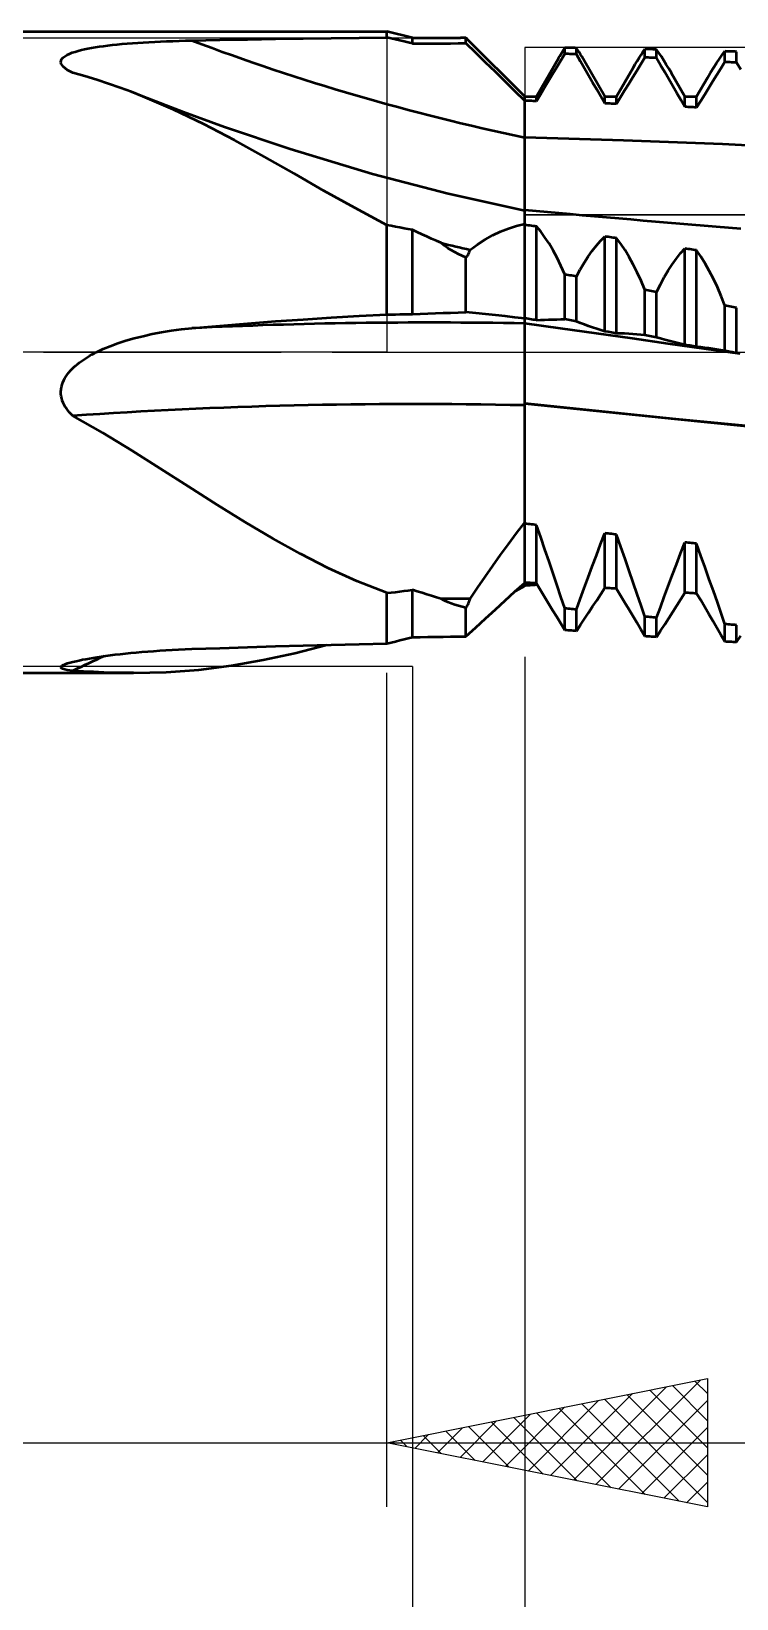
# Model space of a CAD drawing. Header units: millimetres. Extents: x -64 to 56, y -38 to 52.
# Drawn here: x 4.05 to 15.06, y -19.43 to 5 of the extents above; entities that cross this region are included whole.
import ezdxf

# ---------------------------------------------------------------- set-up
doc = ezdxf.new("R2010")
doc.units = ezdxf.units.MM
doc.header["$LTSCALE"] = 5.3
doc.linetypes.add('LONGDASH_DASH', pattern=[0.85, 0.4, -0.2, 0.05, -0.2])
for name, color, linetype in [('1', 4, 'CONTINUOUS'), ('2', 7, 'CONTINUOUS'), ('4', 2, 'LONGDASH_DASH'), ('CUT', 1, 'CONTINUOUS'), ('NOCUT', 7, 'CONTINUOUS'), ('SK2', 7, 'CONTINUOUS'), ('SK4', 2, 'LONGDASH_DASH')]:
    doc.layers.add(name, color=color, linetype=linetype)

msp = doc.modelspace()

# ---------------------------------------------------------------- linework, layer by layer
at = {"layer": '1', "color": 4, "linetype": 'CONTINUOUS', "lineweight": 50}
for p, q in [((0, 5), (9.6, 5)), ((7.86, 4.882), (8.295, 4.888)), ((8.295, 4.888), (8.73, 4.894)), ((8.73, 4.894), (9.165, 4.899)), ((9.165, 4.899), (9.6, 4.904)), ((10, 4.9), (9.6, 5)), ((9.6, 4.904), (9.6, 5)), ((9.667, 4.888), (9.6, 4.904)), ((9.733, 4.872), (9.667, 4.888)), ((10, 4.9), (10.749, 4.9)), ((10, 4.809), (10, 4.9)), ((10.763, 4.9), (10.749, 4.9)), ((10.777, 4.9), (10.763, 4.9)), ((10.792, 4.9), (10.777, 4.9)), ((10.806, 4.9), (10.792, 4.9)), ((10.82, 4.9), (10.806, 4.9)), ((10.834, 4.9), (10.82, 4.9)), ((10.838, 4.896), (10.834, 4.9)), ((10.834, 4.815), (10.834, 4.9)), ((10.842, 4.891), (10.838, 4.896)), ((10.846, 4.887), (10.842, 4.891)), ((10.85, 4.883), (10.846, 4.887)), ((4.611, 4.635), (4.649, 4.652)), ((4.649, 4.652), (4.691, 4.668)), ((4.691, 4.668), (4.736, 4.683)), ((4.736, 4.683), (4.784, 4.697)), ((4.784, 4.697), (4.833, 4.71)), ((4.833, 4.71), (4.883, 4.721)), ((4.883, 4.721), (4.936, 4.732)), ((4.936, 4.732), (4.993, 4.743)), ((4.993, 4.743), (5.052, 4.752)), ((5.052, 4.752), (5.114, 4.762)), ((5.114, 4.762), (5.18, 4.771)), ((5.18, 4.771), (5.248, 4.779)), ((5.248, 4.779), (5.319, 4.788)), ((5.319, 4.788), (5.393, 4.795)), ((5.393, 4.795), (5.469, 4.803)), ((5.469, 4.803), (5.548, 4.809)), ((5.548, 4.809), (5.63, 4.816)), ((5.63, 4.816), (5.713, 4.822)), ((5.713, 4.822), (5.799, 4.827)), ((5.799, 4.827), (5.887, 4.832)), ((5.887, 4.832), (5.977, 4.837)), ((5.977, 4.837), (6.069, 4.841)), ((6.069, 4.841), (6.163, 4.845)), ((6.163, 4.845), (6.259, 4.849)), ((6.259, 4.849), (6.357, 4.852)), ((6.357, 4.852), (6.456, 4.855)), ((6.456, 4.855), (6.557, 4.857)), ((6.557, 4.857), (6.991, 4.866)), ((6.991, 4.866), (7.426, 4.874)), ((7.426, 4.874), (7.86, 4.882)), ((9.8, 4.857), (9.733, 4.872)), ((9.867, 4.841), (9.8, 4.857)), ((9.933, 4.825), (9.867, 4.841)), ((10, 4.809), (9.933, 4.825)), ((10, 4.809), (10.119, 4.81)), ((10.119, 4.81), (10.238, 4.811)), ((10.238, 4.811), (10.357, 4.812)), ((10.357, 4.812), (10.476, 4.813)), ((10.476, 4.813), (10.595, 4.813)), ((10.595, 4.813), (10.714, 4.814)), ((10.714, 4.814), (10.834, 4.815)), ((10.986, 4.666), (10.834, 4.815)), ((10.854, 4.879), (10.85, 4.883)), ((10.858, 4.875), (10.854, 4.879)), ((11.75, 3.984), (10.858, 4.875)), ((11.139, 4.516), (10.986, 4.666)), ((12.312, 4.641), (12.328, 4.667)), ((12.312, 4.545), (12.375, 4.649)), ((12.328, 4.667), (12.344, 4.693)), ((12.344, 4.693), (12.36, 4.718)), ((12.36, 4.718), (12.375, 4.743)), ((12.401, 4.742), (12.375, 4.743)), ((12.375, 4.649), (12.375, 4.743)), ((12.401, 4.648), (12.375, 4.649)), ((12.427, 4.742), (12.401, 4.742)), ((12.427, 4.647), (12.401, 4.648)), ((12.453, 4.742), (12.427, 4.742)), ((12.453, 4.646), (12.427, 4.647)), ((12.479, 4.741), (12.453, 4.742)), ((12.479, 4.645), (12.453, 4.646)), ((12.505, 4.741), (12.479, 4.741)), ((12.505, 4.644), (12.479, 4.645)), ((12.531, 4.741), (12.505, 4.741)), ((12.531, 4.643), (12.505, 4.644)), ((12.557, 4.74), (12.531, 4.741)), ((12.557, 4.642), (12.531, 4.643)), ((12.557, 4.642), (12.557, 4.74)), ((12.621, 4.532), (12.557, 4.642)), ((12.578, 4.708), (12.557, 4.74)), ((12.598, 4.675), (12.578, 4.708)), ((12.619, 4.641), (12.598, 4.675)), ((13.565, 4.634), (13.595, 4.679)), ((13.595, 4.679), (13.625, 4.722)), ((13.651, 4.722), (13.625, 4.722)), ((13.625, 4.593), (13.625, 4.722)), ((13.677, 4.721), (13.651, 4.722)), ((13.703, 4.721), (13.677, 4.721)), ((13.729, 4.72), (13.703, 4.721)), ((13.755, 4.719), (13.729, 4.72)), ((13.781, 4.719), (13.755, 4.719)), ((13.807, 4.718), (13.781, 4.719)), ((13.807, 4.583), (13.807, 4.718)), ((13.845, 4.664), (13.807, 4.718)), ((13.882, 4.607), (13.845, 4.664)), ((14.831, 4.632), (14.875, 4.689)), ((14.901, 4.688), (14.875, 4.689)), ((14.875, 4.523), (14.875, 4.689)), ((14.927, 4.688), (14.901, 4.688)), ((14.953, 4.687), (14.927, 4.688)), ((14.979, 4.686), (14.953, 4.687)), ((15.005, 4.685), (14.979, 4.686)), ((15.031, 4.684), (15.005, 4.685)), ((15.057, 4.683), (15.031, 4.684)), ((15.057, 4.512), (15.057, 4.683)), ((4.514, 4.522), (4.517, 4.547)), ((4.519, 4.496), (4.514, 4.522)), ((4.517, 4.547), (4.53, 4.572)), ((4.534, 4.471), (4.519, 4.496)), ((4.53, 4.572), (4.551, 4.594)), ((4.556, 4.445), (4.534, 4.471)), ((4.551, 4.594), (4.578, 4.615)), ((4.585, 4.421), (4.556, 4.445)), ((4.578, 4.615), (4.611, 4.635)), ((4.619, 4.397), (4.585, 4.421)), ((11.292, 4.367), (11.139, 4.516)), ((11.932, 3.984), (12.281, 4.587)), ((12.185, 4.335), (12.249, 4.44)), ((12.249, 4.44), (12.312, 4.545)), ((12.28, 4.586), (12.296, 4.614)), ((12.296, 4.614), (12.312, 4.641)), ((12.64, 4.606), (12.619, 4.641)), ((12.684, 4.423), (12.621, 4.532)), ((12.661, 4.57), (12.64, 4.606)), ((12.683, 4.533), (12.661, 4.57)), ((13, 3.984), (12.682, 4.534)), ((12.747, 4.313), (12.684, 4.423)), ((13.182, 3.984), (13.442, 4.433)), ((13.441, 4.432), (13.473, 4.486)), ((13.473, 4.486), (13.504, 4.537)), ((13.499, 4.387), (13.562, 4.49)), ((13.504, 4.537), (13.535, 4.587)), ((13.535, 4.587), (13.565, 4.634)), ((13.562, 4.49), (13.625, 4.593)), ((13.651, 4.591), (13.625, 4.593)), ((13.677, 4.59), (13.651, 4.591)), ((13.703, 4.589), (13.677, 4.59)), ((13.729, 4.587), (13.703, 4.589)), ((13.755, 4.586), (13.729, 4.587)), ((13.781, 4.585), (13.755, 4.586)), ((13.807, 4.583), (13.781, 4.585)), ((13.871, 4.474), (13.807, 4.583)), ((13.934, 4.365), (13.871, 4.474)), ((13.92, 4.547), (13.882, 4.607)), ((13.959, 4.484), (13.92, 4.547)), ((13.998, 4.419), (13.959, 4.484)), ((14.038, 4.351), (13.998, 4.419)), ((14.648, 4.356), (14.695, 4.432)), ((14.695, 4.432), (14.741, 4.504)), ((14.741, 4.504), (14.787, 4.57)), ((14.749, 4.322), (14.812, 4.423)), ((14.787, 4.57), (14.831, 4.632)), ((14.812, 4.423), (14.875, 4.523)), ((14.901, 4.522), (14.875, 4.523)), ((14.927, 4.52), (14.901, 4.522)), ((14.953, 4.519), (14.927, 4.52)), ((14.979, 4.517), (14.953, 4.519)), ((15.005, 4.516), (14.979, 4.517)), ((15.031, 4.514), (15.005, 4.516)), ((15.057, 4.512), (15.031, 4.514)), ((15.121, 4.404), (15.057, 4.512)), ((4.658, 4.374), (4.619, 4.397)), ((4.701, 4.353), (4.658, 4.374)), ((4.889, 4.299), (4.701, 4.353)), ((5.074, 4.243), (4.889, 4.299)), ((5.257, 4.183), (5.074, 4.243)), ((5.437, 4.121), (5.257, 4.183)), ((11.445, 4.217), (11.292, 4.367)), ((11.597, 4.067), (11.445, 4.217)), ((12.059, 4.124), (12.122, 4.229)), ((12.122, 4.229), (12.185, 4.335)), ((12.81, 4.204), (12.747, 4.313)), ((12.874, 4.094), (12.81, 4.204)), ((13.309, 4.077), (13.373, 4.181)), ((13.373, 4.181), (13.436, 4.284)), ((13.436, 4.284), (13.499, 4.387)), ((13.997, 4.257), (13.934, 4.365)), ((14.06, 4.148), (13.997, 4.257)), ((14.25, 3.984), (14.037, 4.352)), ((14.432, 3.984), (14.601, 4.275)), ((14.6, 4.274), (14.648, 4.356)), ((14.622, 4.119), (14.685, 4.221)), ((14.685, 4.221), (14.749, 4.322)), ((5.615, 4.055), (5.437, 4.121)), ((5.792, 3.986), (5.615, 4.055)), ((6.268, 3.782), (5.792, 3.986)), ((6.425, 3.739), (5.792, 3.986)), ((11.75, 3.917), (11.597, 4.067)), ((11.75, 2.212), (11.75, 3.984)), ((11.75, 3.983), (11.751, 3.983)), ((11.751, 3.918), (11.75, 3.918)), ((11.75, 3.918), (11.75, 3.918)), ((11.75, 3.918), (11.75, 3.918)), ((11.751, 3.984), (11.932, 3.984)), ((11.751, 3.918), (11.751, 3.984)), ((11.751, 3.918), (11.751, 3.918)), ((11.751, 3.918), (11.751, 3.918)), ((11.777, 3.917), (11.751, 3.918)), ((11.751, 3.918), (11.751, 3.918)), ((11.751, 3.918), (11.751, 3.918)), ((11.751, 3.918), (11.751, 3.918)), ((11.751, 3.918), (11.751, 3.918)), ((11.751, 3.918), (11.751, 3.918)), ((11.751, 3.918), (11.751, 3.918)), ((11.803, 3.917), (11.777, 3.917)), ((11.829, 3.916), (11.803, 3.917)), ((11.855, 3.915), (11.829, 3.916)), ((11.881, 3.914), (11.855, 3.915)), ((11.907, 3.914), (11.881, 3.914)), ((11.932, 3.913), (11.907, 3.914)), ((11.932, 3.913), (11.996, 4.018)), ((11.932, 3.913), (11.932, 3.984)), ((11.996, 4.018), (12.059, 4.124)), ((12.937, 3.985), (12.874, 4.094)), ((13, 3.876), (12.937, 3.985)), ((13, 3.984), (13.182, 3.984)), ((13, 3.876), (13, 3.984)), ((13.182, 3.869), (13.182, 3.984)), ((13.182, 3.869), (13.246, 3.973)), ((13.246, 3.973), (13.309, 4.077)), ((14.124, 4.039), (14.06, 4.148)), ((14.187, 3.931), (14.124, 4.039)), ((14.25, 3.823), (14.187, 3.931)), ((14.25, 3.984), (14.432, 3.984)), ((14.25, 3.823), (14.25, 3.984)), ((14.432, 3.814), (14.432, 3.984)), ((14.432, 3.814), (14.496, 3.916)), ((14.496, 3.916), (14.559, 4.018)), ((14.559, 4.018), (14.622, 4.119)), ((6.745, 3.554), (6.268, 3.782)), ((7.065, 3.505), (6.425, 3.739)), ((13.026, 3.875), (13, 3.876)), ((13.052, 3.874), (13.026, 3.875)), ((13.078, 3.873), (13.052, 3.874)), ((13.104, 3.872), (13.078, 3.873)), ((13.13, 3.871), (13.104, 3.872)), ((13.156, 3.87), (13.13, 3.871)), ((13.182, 3.869), (13.156, 3.87)), ((14.276, 3.821), (14.25, 3.823)), ((14.302, 3.82), (14.276, 3.821)), ((14.328, 3.819), (14.302, 3.82)), ((14.354, 3.818), (14.328, 3.819)), ((14.38, 3.816), (14.354, 3.818)), ((14.406, 3.815), (14.38, 3.816)), ((14.432, 3.814), (14.406, 3.815)), ((7.222, 3.304), (6.745, 3.554)), ((8.089, 3.164), (7.065, 3.505)), ((7.688, 3.046), (7.222, 3.304)), ((13.294, 3.299), (11.75, 3.345)), ((14.838, 3.239), (13.294, 3.299)), ((16.382, 3.166), (14.838, 3.239)), ((8.151, 2.782), (7.688, 3.046)), ((9.378, 2.774), (8.089, 3.164)), ((8.617, 2.515), (8.151, 2.782)), ((10.558, 2.467), (9.378, 2.774)), ((9.098, 2.247), (8.617, 2.515)), ((11.75, 2.201), (10.558, 2.467)), ((9.6, 1.981), (9.098, 2.247)), ((11.927, 2.196), (11.75, 2.212)), ((11.75, 2.21), (11.75, 2.212)), ((11.75, 2.206), (11.75, 2.21)), ((11.75, 2.199), (11.75, 2.206)), ((11.75, 2.189), (11.75, 2.199)), ((9.667, 1.967), (9.6, 1.981)), ((9.6, 0.587), (9.6, 1.981)), ((9.733, 1.954), (9.667, 1.967)), ((11.497, 1.928), (11.623, 1.968)), ((11.623, 1.968), (11.75, 2.001)), ((11.75, 2.177), (11.75, 2.189)), ((11.75, 2.161), (11.75, 2.177)), ((11.75, 2.001), (11.75, 2.161)), ((11.75, 0.523), (11.75, 2.001)), ((11.751, 1.984), (11.75, 1.984)), ((11.75, 1.984), (11.75, 1.984)), ((11.75, 1.984), (11.75, 1.984)), ((11.751, 1.984), (11.751, 1.984)), ((11.751, 1.984), (11.751, 1.984)), ((11.777, 1.98), (11.751, 1.984)), ((11.751, 1.984), (11.751, 1.984)), ((11.751, 0.527), (11.751, 1.984)), ((11.803, 1.976), (11.777, 1.98)), ((11.829, 1.973), (11.803, 1.976)), ((11.855, 1.969), (11.829, 1.973)), ((11.881, 1.965), (11.855, 1.969)), ((11.907, 1.961), (11.881, 1.965)), ((11.932, 1.958), (11.907, 1.961)), ((12.104, 2.18), (11.927, 2.196)), ((11.932, 0.498), (11.932, 1.958)), ((12, 1.878), (11.932, 1.958)), ((12.281, 2.164), (12.104, 2.18)), ((12.458, 2.148), (12.281, 2.164)), ((12.648, 2.131), (12.458, 2.148)), ((12.838, 2.115), (12.648, 2.131)), ((13.028, 2.098), (12.838, 2.115)), ((13.218, 2.081), (13.028, 2.098)), ((13.408, 2.065), (13.218, 2.081)), ((13.599, 2.048), (13.408, 2.065)), ((13.789, 2.031), (13.599, 2.048)), ((13.979, 2.015), (13.789, 2.031)), ((14.169, 1.999), (13.979, 2.015)), ((14.359, 1.983), (14.169, 1.999)), ((14.549, 1.967), (14.359, 1.983)), ((14.739, 1.951), (14.549, 1.967)), ((9.8, 1.941), (9.733, 1.954)), ((9.867, 1.929), (9.8, 1.941)), ((9.933, 1.917), (9.867, 1.929)), ((10, 1.905), (9.933, 1.917)), ((10.074, 1.87), (10, 1.905)), ((10, 0.593), (10, 1.905)), ((10.149, 1.836), (10.074, 1.87)), ((10.223, 1.802), (10.149, 1.836)), ((10.298, 1.768), (10.223, 1.802)), ((10.373, 1.735), (10.298, 1.768)), ((10.449, 1.702), (10.373, 1.735)), ((11.014, 1.68), (11.132, 1.755)), ((11.132, 1.755), (11.252, 1.822)), ((11.252, 1.822), (11.374, 1.879)), ((11.374, 1.879), (11.497, 1.928)), ((12.065, 1.789), (12, 1.878)), ((12.13, 1.691), (12.065, 1.789)), ((12.868, 1.662), (12.933, 1.736)), ((12.933, 1.736), (13, 1.802)), ((13.026, 1.799), (13, 1.802)), ((13, 0.323), (13, 1.802)), ((13.052, 1.795), (13.026, 1.799)), ((13.078, 1.791), (13.052, 1.795)), ((13.104, 1.787), (13.078, 1.791)), ((13.13, 1.783), (13.104, 1.787)), ((13.156, 1.779), (13.13, 1.783)), ((13.182, 1.775), (13.156, 1.779)), ((13.25, 1.686), (13.182, 1.775)), ((13.182, 0.292), (13.182, 1.775)), ((14.93, 1.935), (14.739, 1.951)), ((15.12, 1.92), (14.93, 1.935)), ((10.496, 1.66), (10.449, 1.702)), ((10.55, 1.622), (10.496, 1.66)), ((10.604, 1.589), (10.55, 1.622)), ((10.659, 1.558), (10.604, 1.589)), ((10.717, 1.529), (10.659, 1.558)), ((10.776, 1.501), (10.717, 1.529)), ((10.834, 1.476), (10.776, 1.501)), ((10.834, 1.476), (10.842, 1.486)), ((10.834, 0.623), (10.834, 1.476)), ((10.842, 1.486), (10.85, 1.496)), ((10.85, 1.496), (10.858, 1.506)), ((10.858, 1.506), (10.866, 1.518)), ((10.866, 1.518), (10.872, 1.529)), ((10.872, 1.529), (10.879, 1.542)), ((10.879, 1.542), (10.885, 1.554)), ((10.885, 1.554), (10.89, 1.568)), ((10.89, 1.568), (10.895, 1.581)), ((10.895, 1.581), (10.899, 1.596)), ((10.899, 1.596), (11.014, 1.68)), ((12.194, 1.583), (12.13, 1.691)), ((12.256, 1.468), (12.194, 1.583)), ((12.316, 1.344), (12.256, 1.468)), ((12.677, 1.393), (12.74, 1.49)), ((12.74, 1.49), (12.803, 1.58)), ((12.803, 1.58), (12.868, 1.662)), ((13.316, 1.588), (13.25, 1.686)), ((13.381, 1.481), (13.316, 1.588)), ((13.444, 1.366), (13.381, 1.481)), ((14.118, 1.458), (14.183, 1.54)), ((14.183, 1.54), (14.25, 1.614)), ((14.276, 1.61), (14.25, 1.614)), ((14.25, 0.115), (14.25, 1.614)), ((14.302, 1.607), (14.276, 1.61)), ((14.328, 1.603), (14.302, 1.607)), ((14.354, 1.599), (14.328, 1.603)), ((14.406, 1.591), (14.354, 1.599)), ((14.432, 1.587), (14.406, 1.591)), ((14.5, 1.489), (14.432, 1.587)), ((14.432, 0.085), (14.432, 1.587)), ((14.566, 1.382), (14.5, 1.489)), ((12.375, 1.212), (12.316, 1.344)), ((12.557, 1.177), (12.617, 1.289)), ((12.617, 1.289), (12.677, 1.393)), ((13.506, 1.242), (13.444, 1.366)), ((13.566, 1.111), (13.506, 1.242)), ((13.927, 1.166), (13.99, 1.271)), ((13.99, 1.271), (14.053, 1.368)), ((14.053, 1.368), (14.118, 1.458)), ((14.63, 1.267), (14.566, 1.382)), ((14.694, 1.144), (14.63, 1.267)), ((12.401, 1.207), (12.375, 1.212)), ((12.375, 0.512), (12.375, 1.212)), ((12.427, 1.202), (12.401, 1.207)), ((12.453, 1.197), (12.427, 1.202)), ((12.479, 1.192), (12.453, 1.197)), ((12.505, 1.187), (12.479, 1.192)), ((12.531, 1.182), (12.505, 1.187)), ((12.557, 1.177), (12.531, 1.182)), ((12.557, 0.477), (12.557, 1.177)), ((13.625, 0.971), (13.566, 1.111)), ((13.807, 0.936), (13.867, 1.054)), ((13.867, 1.054), (13.927, 1.166)), ((14.756, 1.013), (14.694, 1.144)), ((14.816, 0.874), (14.756, 1.013)), ((13.651, 0.966), (13.625, 0.971)), ((13.625, 0.266), (13.625, 0.971)), ((13.677, 0.961), (13.651, 0.966)), ((13.703, 0.956), (13.677, 0.961)), ((13.729, 0.951), (13.703, 0.956)), ((13.755, 0.946), (13.729, 0.951)), ((13.781, 0.941), (13.755, 0.946)), ((13.807, 0.936), (13.781, 0.941)), ((13.807, 0.23), (13.807, 0.936)), ((14.875, 0.728), (14.816, 0.874)), ((7.86, 0.481), (8.295, 0.511)), ((8.295, 0.511), (8.73, 0.539)), ((8.73, 0.539), (9.165, 0.565)), ((9.165, 0.565), (9.6, 0.587)), ((9.6, 0.587), (9.667, 0.588)), ((9.667, 0.588), (9.733, 0.589)), ((9.733, 0.589), (9.8, 0.59)), ((9.8, 0.59), (9.867, 0.591)), ((9.867, 0.591), (9.933, 0.592)), ((9.933, 0.592), (10, 0.593)), ((10, 0.593), (10.119, 0.598)), ((10.119, 0.598), (10.238, 0.603)), ((10.238, 0.603), (10.357, 0.607)), ((10.357, 0.607), (10.476, 0.611)), ((10.476, 0.611), (10.595, 0.615)), ((10.595, 0.615), (10.714, 0.619)), ((10.714, 0.619), (10.834, 0.623)), ((10.986, 0.608), (10.834, 0.623)), ((11.139, 0.592), (10.986, 0.608)), ((11.292, 0.575), (11.139, 0.592)), ((11.445, 0.559), (11.292, 0.575)), ((11.597, 0.541), (11.445, 0.559)), ((11.75, 0.523), (11.597, 0.541)), ((11.751, 0.527), (11.75, 0.527)), ((11.75, 0.527), (11.75, 0.527)), ((11.75, 0.45), (11.75, 0.523)), ((11.751, 0.527), (11.751, 0.527)), ((11.751, 0.527), (11.751, 0.527)), ((11.777, 0.523), (11.751, 0.527)), ((11.751, 0.527), (11.751, 0.527)), ((11.803, 0.519), (11.777, 0.523)), ((11.829, 0.515), (11.803, 0.519)), ((11.855, 0.51), (11.829, 0.515)), ((11.881, 0.506), (11.855, 0.51)), ((11.907, 0.502), (11.881, 0.506)), ((11.932, 0.498), (11.907, 0.502)), ((11.932, 0.498), (11.996, 0.502)), ((11.996, 0.502), (12.059, 0.505)), ((12.059, 0.505), (12.122, 0.508)), ((12.122, 0.508), (12.185, 0.51)), ((12.185, 0.51), (12.249, 0.511)), ((12.249, 0.511), (12.312, 0.512)), ((12.312, 0.512), (12.375, 0.512)), ((12.401, 0.507), (12.375, 0.512)), ((12.427, 0.502), (12.401, 0.507)), ((12.453, 0.497), (12.427, 0.502)), ((12.479, 0.492), (12.453, 0.497)), ((12.505, 0.487), (12.479, 0.492)), ((14.979, 0.708), (14.875, 0.728)), ((14.875, 0.019), (14.875, 0.728)), ((15.005, 0.703), (14.979, 0.708)), ((15.057, 0.693), (15.005, 0.703)), ((15.057, -0.017), (15.057, 0.693)), ((5.658, 0.217), (5.795, 0.251)), ((5.795, 0.251), (5.937, 0.283)), ((5.937, 0.283), (6.085, 0.311)), ((6.085, 0.311), (6.238, 0.335)), ((6.238, 0.335), (6.395, 0.356)), ((6.395, 0.356), (6.557, 0.373)), ((6.557, 0.373), (6.991, 0.411)), ((6.991, 0.411), (7.426, 0.447)), ((7.426, 0.447), (7.86, 0.481)), ((11.75, 0.449), (11.75, 0.45)), ((11.75, 0.448), (11.75, 0.449)), ((11.75, 0.449), (11.75, 0.449)), ((11.75, 0.447), (11.75, 0.448)), ((11.75, 0.448), (11.75, 0.448)), ((11.75, 0.448), (11.75, 0.448)), ((12.31, 0.369), (11.75, 0.447)), ((11.75, 0.447), (11.75, 0.447)), ((11.75, 0.439), (11.75, 0.447)), ((11.75, 0.429), (11.75, 0.439)), ((11.75, 0.416), (11.75, 0.429)), ((11.75, 0.401), (11.75, 0.416)), ((11.75, 0.385), (11.75, 0.401)), ((11.75, 0.366), (11.75, 0.385)), ((11.75, 0.344), (11.75, 0.366)), ((11.75, 0.321), (11.75, 0.344)), ((11.75, 0.296), (11.75, 0.321)), ((11.75, 0.269), (11.75, 0.296)), ((11.75, 0.24), (11.75, 0.269)), ((12.87, 0.29), (12.31, 0.369)), ((12.531, 0.482), (12.505, 0.487)), ((12.557, 0.477), (12.531, 0.482)), ((12.621, 0.453), (12.557, 0.477)), ((12.684, 0.43), (12.621, 0.453)), ((12.747, 0.407), (12.684, 0.43)), ((12.81, 0.385), (12.747, 0.407)), ((12.874, 0.364), (12.81, 0.385)), ((13.43, 0.211), (12.87, 0.29)), ((12.937, 0.343), (12.874, 0.364)), ((13, 0.323), (12.937, 0.343)), ((13.052, 0.314), (13, 0.323)), ((13.078, 0.31), (13.052, 0.314)), ((13.104, 0.305), (13.078, 0.31)), ((13.13, 0.301), (13.104, 0.305)), ((13.156, 0.297), (13.13, 0.301)), ((13.182, 0.292), (13.156, 0.297)), ((13.246, 0.29), (13.182, 0.292)), ((13.309, 0.288), (13.246, 0.29)), ((13.373, 0.285), (13.309, 0.288)), ((13.436, 0.281), (13.373, 0.285)), ((13.499, 0.277), (13.436, 0.281)), ((13.562, 0.272), (13.499, 0.277)), ((13.625, 0.266), (13.562, 0.272)), ((13.651, 0.261), (13.625, 0.266)), ((13.677, 0.256), (13.651, 0.261)), ((13.703, 0.251), (13.677, 0.256)), ((13.729, 0.245), (13.703, 0.251)), ((13.755, 0.24), (13.729, 0.245)), ((5.033, -0.019), (5.07, 0)), ((5.07, 0), (5.173, 0.049)), ((5.173, 0.049), (5.284, 0.095)), ((5.284, 0.095), (5.402, 0.138)), ((5.402, 0.138), (5.527, 0.179)), ((5.527, 0.179), (5.658, 0.217)), ((11.75, 0.209), (11.75, 0.24)), ((11.75, 0.177), (11.75, 0.209)), ((11.75, 0.142), (11.75, 0.177)), ((11.75, 0.107), (11.75, 0.142)), ((11.75, 0.069), (11.75, 0.107)), ((11.75, 0.031), (11.75, 0.069)), ((11.75, -0.01), (11.75, 0.031)), ((13.991, 0.131), (13.43, 0.211)), ((13.781, 0.235), (13.755, 0.24)), ((13.807, 0.23), (13.781, 0.235)), ((13.871, 0.212), (13.807, 0.23)), ((13.934, 0.194), (13.871, 0.212)), ((13.997, 0.177), (13.934, 0.194)), ((14.551, 0.052), (13.991, 0.131)), ((14.06, 0.161), (13.997, 0.177)), ((14.124, 0.145), (14.06, 0.161)), ((14.187, 0.13), (14.124, 0.145)), ((14.25, 0.115), (14.187, 0.13)), ((14.276, 0.111), (14.25, 0.115)), ((14.302, 0.106), (14.276, 0.111)), ((14.328, 0.102), (14.302, 0.106)), ((14.354, 0.098), (14.328, 0.102)), ((14.38, 0.093), (14.354, 0.098)), ((14.406, 0.089), (14.38, 0.093)), ((14.432, 0.085), (14.406, 0.089)), ((14.496, 0.077), (14.432, 0.085)), ((14.559, 0.069), (14.496, 0.077)), ((15.111, -0.027), (14.551, 0.052)), ((14.622, 0.06), (14.559, 0.069)), ((14.685, 0.051), (14.622, 0.06)), ((14.749, 0.041), (14.685, 0.051)), ((14.812, 0.03), (14.749, 0.041)), ((14.875, 0.019), (14.812, 0.03)), ((14.889, 0.017), (14.875, 0.019)), ((14.903, 0.014), (14.889, 0.017)), ((14.917, 0.011), (14.903, 0.014)), ((14.931, 0.008), (14.917, 0.011)), ((14.973, 0), (14.931, 0.008)), ((14.985, -0.002), (14.973, 0)), ((4.691, -0.26), (4.718, -0.234)), ((4.718, -0.234), (4.746, -0.209)), ((4.746, -0.209), (4.775, -0.185)), ((4.775, -0.185), (4.804, -0.162)), ((4.804, -0.162), (4.835, -0.14)), ((4.835, -0.14), (4.865, -0.119)), ((4.865, -0.119), (4.896, -0.098)), ((4.896, -0.098), (4.929, -0.078)), ((4.929, -0.078), (4.962, -0.058)), ((4.962, -0.058), (4.997, -0.038)), ((4.997, -0.038), (5.033, -0.019)), ((11.75, -0.051), (11.75, -0.01)), ((11.75, -0.094), (11.75, -0.051)), ((11.75, -0.137), (11.75, -0.094)), ((11.75, -0.182), (11.75, -0.137)), ((11.75, -0.227), (11.75, -0.182)), ((11.75, -0.273), (11.75, -0.227)), ((14.997, -0.005), (14.985, -0.002)), ((15.009, -0.007), (14.997, -0.005)), ((15.021, -0.009), (15.009, -0.007)), ((15.033, -0.012), (15.021, -0.009)), ((15.045, -0.014), (15.033, -0.012)), ((15.057, -0.017), (15.045, -0.014)), ((15.066, -0.018), (15.057, -0.017)), ((4.532, -0.506), (4.544, -0.472)), ((4.544, -0.472), (4.559, -0.438)), ((4.559, -0.438), (4.577, -0.406)), ((4.577, -0.406), (4.596, -0.374)), ((4.596, -0.374), (4.617, -0.344)), ((4.617, -0.344), (4.64, -0.315)), ((4.64, -0.315), (4.665, -0.287)), ((4.665, -0.287), (4.691, -0.26)), ((11.75, -0.32), (11.75, -0.273)), ((11.75, -0.368), (11.75, -0.32)), ((11.75, -0.416), (11.75, -0.368)), ((11.75, -0.464), (11.75, -0.416)), ((11.75, -0.513), (11.75, -0.464)), ((4.514, -0.613), (4.517, -0.577)), ((4.514, -0.649), (4.514, -0.613)), ((4.518, -0.685), (4.514, -0.649)), ((4.517, -0.577), (4.523, -0.541)), ((4.526, -0.721), (4.518, -0.685)), ((4.523, -0.541), (4.532, -0.506)), ((4.536, -0.755), (4.526, -0.721)), ((11.75, -0.561), (11.75, -0.513)), ((11.75, -0.61), (11.75, -0.561)), ((11.75, -0.658), (11.75, -0.61)), ((11.75, -0.706), (11.75, -0.658)), ((11.75, -0.754), (11.75, -0.706)), ((4.549, -0.789), (4.536, -0.755)), ((4.565, -0.822), (4.549, -0.789)), ((4.583, -0.853), (4.565, -0.822)), ((4.604, -0.884), (4.583, -0.853)), ((4.626, -0.913), (4.604, -0.884)), ((4.65, -0.942), (4.626, -0.913)), ((4.675, -0.968), (4.65, -0.942)), ((4.701, -0.994), (4.675, -0.968)), ((11.75, -0.802), (11.75, -0.754)), ((14.107, -1.044), (11.75, -0.802)), ((11.75, -0.803), (11.75, -0.802)), ((11.75, -0.804), (11.75, -0.803)), ((11.75, -0.803), (11.75, -0.803)), ((11.75, -0.805), (11.75, -0.804)), ((11.75, -0.804), (11.75, -0.804)), ((11.75, -0.806), (11.75, -0.805)), ((11.75, -0.805), (11.75, -0.805)), ((14.141, -1.052), (11.75, -0.806)), ((11.75, -0.965), (11.75, -0.806)), ((11.75, -1.129), (11.75, -0.965)), ((5.169, -1.26), (4.701, -0.994)), ((11.75, -1.295), (11.75, -1.129)), ((16.501, -1.278), (14.107, -1.044)), ((16.532, -1.287), (14.141, -1.052)), ((5.621, -1.533), (5.169, -1.26)), ((11.75, -1.465), (11.75, -1.295)), ((11.75, -1.637), (11.75, -1.465)), ((6.065, -1.812), (5.621, -1.533)), ((11.75, -1.811), (11.75, -1.637)), ((6.506, -2.094), (6.065, -1.812)), ((11.75, -1.987), (11.75, -1.811)), ((6.951, -2.379), (6.506, -2.094)), ((11.75, -2.658), (11.75, -1.987)), ((7.39, -2.651), (6.951, -2.379)), ((7.821, -2.907), (7.39, -2.651)), ((11.623, -2.824), (11.75, -2.658)), ((11.75, -3.594), (11.75, -2.658)), ((11.75, -2.672), (11.75, -2.672)), ((11.751, -2.672), (11.75, -2.672)), ((11.75, -2.672), (11.75, -2.672)), ((11.751, -2.672), (11.751, -2.672)), ((11.751, -2.672), (11.751, -2.672)), ((11.751, -2.672), (11.751, -2.672)), ((11.751, -2.673), (11.751, -2.672)), ((11.751, -2.672), (11.751, -2.672)), ((11.751, -2.672), (11.751, -2.672)), ((11.751, -2.672), (11.751, -2.672)), ((11.777, -2.676), (11.751, -2.673)), ((11.751, -3.592), (11.751, -2.673)), ((11.751, -2.673), (11.751, -2.673)), ((11.751, -2.673), (11.751, -2.673)), ((11.803, -2.679), (11.777, -2.676)), ((11.829, -2.682), (11.803, -2.679)), ((11.855, -2.685), (11.829, -2.682)), ((11.881, -2.688), (11.855, -2.685)), ((8.25, -3.145), (7.821, -2.907)), ((11.497, -2.992), (11.623, -2.824)), ((11.907, -2.691), (11.881, -2.688)), ((11.932, -2.695), (11.907, -2.691)), ((11.932, -3.605), (11.932, -2.695)), ((12, -2.886), (11.932, -2.695)), ((12.065, -3.076), (12, -2.886)), ((12.933, -2.995), (13, -2.822)), ((13.026, -2.825), (13, -2.822)), ((13, -3.676), (13, -2.822)), ((13.052, -2.828), (13.026, -2.825)), ((13.078, -2.831), (13.052, -2.828)), ((13.104, -2.834), (13.078, -2.831)), ((13.13, -2.837), (13.104, -2.834)), ((13.156, -2.84), (13.13, -2.837)), ((13.182, -2.843), (13.156, -2.84)), ((13.25, -3.033), (13.182, -2.843)), ((13.182, -3.688), (13.182, -2.843)), ((8.685, -3.365), (8.25, -3.145)), ((11.252, -3.332), (11.374, -3.161)), ((11.374, -3.161), (11.497, -2.992)), ((12.13, -3.265), (12.065, -3.076)), ((12.803, -3.341), (12.868, -3.168)), ((12.868, -3.168), (12.933, -2.995)), ((13.316, -3.222), (13.25, -3.033)), ((14.118, -3.309), (14.183, -3.137)), ((14.183, -3.137), (14.25, -2.965)), ((14.276, -2.968), (14.25, -2.965)), ((14.25, -3.751), (14.25, -2.965)), ((14.302, -2.97), (14.276, -2.968)), ((14.328, -2.973), (14.302, -2.97)), ((14.354, -2.976), (14.328, -2.973)), ((14.38, -2.979), (14.354, -2.976)), ((14.406, -2.982), (14.38, -2.979)), ((14.432, -2.985), (14.406, -2.982)), ((14.5, -3.173), (14.432, -2.985)), ((14.432, -3.762), (14.432, -2.985)), ((14.566, -3.359), (14.5, -3.173)), ((9.133, -3.569), (8.685, -3.365)), ((11.132, -3.503), (11.252, -3.332)), ((12.194, -3.451), (12.13, -3.265)), ((12.74, -3.512), (12.803, -3.341)), ((13.381, -3.408), (13.316, -3.222)), ((13.444, -3.592), (13.381, -3.408)), ((14.053, -3.479), (14.118, -3.309)), ((14.63, -3.543), (14.566, -3.359)), ((9.6, -3.754), (9.133, -3.569)), ((11.014, -3.675), (11.132, -3.503)), ((11.597, -3.733), (11.75, -3.594)), ((11.703, -3.67), (11.726, -3.657)), ((11.726, -3.657), (11.75, -3.643)), ((11.751, -3.592), (11.75, -3.592)), ((11.75, -3.592), (11.75, -3.592)), ((11.75, -3.592), (11.75, -3.592)), ((11.75, -3.643), (11.75, -3.594)), ((11.75, -3.635), (11.75, -3.635)), ((11.75, -3.635), (11.751, -3.635)), ((11.751, -3.592), (11.751, -3.592)), ((11.777, -3.594), (11.751, -3.592)), ((11.751, -3.592), (11.751, -3.592)), ((11.751, -3.635), (11.777, -3.634)), ((11.751, -3.635), (11.751, -3.635)), ((11.751, -3.635), (11.751, -3.635)), ((11.751, -3.635), (11.751, -3.635)), ((11.751, -3.635), (11.751, -3.635)), ((11.803, -3.596), (11.777, -3.594)), ((11.777, -3.634), (11.803, -3.632)), ((11.829, -3.598), (11.803, -3.596)), ((11.803, -3.632), (11.829, -3.63)), ((11.855, -3.6), (11.829, -3.598)), ((11.829, -3.63), (11.855, -3.628)), ((11.881, -3.601), (11.855, -3.6)), ((11.855, -3.628), (11.881, -3.627)), ((11.907, -3.603), (11.881, -3.601)), ((11.881, -3.627), (11.907, -3.625)), ((11.932, -3.605), (11.907, -3.603)), ((11.907, -3.625), (11.932, -3.623)), ((11.996, -3.708), (11.932, -3.605)), ((11.935, -3.625), (11.932, -3.623)), ((11.938, -3.627), (11.935, -3.625)), ((11.941, -3.629), (11.938, -3.627)), ((11.944, -3.63), (11.941, -3.629)), ((11.947, -3.632), (11.944, -3.63)), ((11.95, -3.634), (11.947, -3.632)), ((12.256, -3.635), (12.194, -3.451)), ((12.316, -3.816), (12.256, -3.635)), ((12.677, -3.681), (12.74, -3.512)), ((13.506, -3.772), (13.444, -3.592)), ((13.927, -3.815), (13.99, -3.648)), ((13.99, -3.648), (14.053, -3.479)), ((14.694, -3.723), (14.63, -3.543)), ((9.6, -3.754), (9.667, -3.747)), ((9.6, -3.754), (9.6, -3.754)), ((9.6, -3.754), (9.6, -3.754)), ((9.6, -3.754), (9.6, -3.754)), ((9.6, -3.754), (9.6, -3.754)), ((9.6, -3.754), (9.6, -3.754)), ((9.6, -3.754), (9.6, -3.754)), ((9.6, -4.541), (9.6, -3.754)), ((9.667, -3.747), (9.733, -3.739)), ((9.733, -3.739), (9.8, -3.731)), ((9.8, -3.731), (9.867, -3.722)), ((9.867, -3.722), (9.933, -3.714)), ((9.933, -3.714), (10, -3.705)), ((10.074, -3.729), (10, -3.705)), ((10, -4.443), (10, -3.705)), ((10.149, -3.753), (10.074, -3.729)), ((10.223, -3.777), (10.149, -3.753)), ((10.298, -3.8), (10.223, -3.777)), ((10.373, -3.822), (10.298, -3.8)), ((10.449, -3.844), (10.373, -3.822)), ((10.496, -3.871), (10.449, -3.844)), ((10.55, -3.896), (10.496, -3.871)), ((10.604, -3.917), (10.55, -3.896)), ((10.872, -3.916), (10.879, -3.902)), ((10.879, -3.902), (10.885, -3.888)), ((10.885, -3.888), (10.89, -3.874)), ((10.89, -3.874), (10.895, -3.86)), ((10.895, -3.86), (10.899, -3.847)), ((10.899, -3.847), (11.014, -3.675)), ((11.292, -4.011), (11.445, -3.872)), ((11.445, -3.872), (11.597, -3.733)), ((11.61, -3.721), (11.633, -3.708)), ((11.633, -3.708), (11.656, -3.696)), ((11.656, -3.696), (11.68, -3.683)), ((11.68, -3.683), (11.703, -3.67)), ((12.059, -3.812), (11.996, -3.708)), ((12.122, -3.916), (12.059, -3.812)), ((12.375, -3.993), (12.316, -3.816)), ((12.557, -4.013), (12.617, -3.848)), ((12.617, -3.848), (12.677, -3.681)), ((12.81, -3.966), (12.874, -3.87)), ((12.874, -3.87), (12.937, -3.773)), ((12.937, -3.773), (13, -3.676)), ((13.026, -3.678), (13, -3.676)), ((13.052, -3.68), (13.026, -3.678)), ((13.078, -3.681), (13.052, -3.68)), ((13.104, -3.683), (13.078, -3.681)), ((13.13, -3.685), (13.104, -3.683)), ((13.156, -3.686), (13.13, -3.685)), ((13.182, -3.688), (13.156, -3.686)), ((13.246, -3.793), (13.182, -3.688)), ((13.309, -3.899), (13.246, -3.793)), ((13.373, -4.005), (13.309, -3.899)), ((13.566, -3.949), (13.506, -3.772)), ((13.867, -3.979), (13.927, -3.815)), ((14.124, -3.95), (14.187, -3.851)), ((14.187, -3.851), (14.25, -3.751)), ((14.276, -3.753), (14.25, -3.751)), ((14.302, -3.754), (14.276, -3.753)), ((14.328, -3.756), (14.302, -3.754)), ((14.354, -3.757), (14.328, -3.756)), ((14.38, -3.759), (14.354, -3.757)), ((14.406, -3.76), (14.38, -3.759)), ((14.432, -3.762), (14.406, -3.76)), ((14.496, -3.868), (14.432, -3.762)), ((14.559, -3.975), (14.496, -3.868)), ((14.756, -3.899), (14.694, -3.723)), ((14.816, -4.071), (14.756, -3.899)), ((10.659, -3.937), (10.604, -3.917)), ((10.717, -3.955), (10.659, -3.937)), ((10.776, -3.972), (10.717, -3.955)), ((10.834, -3.988), (10.776, -3.972)), ((10.834, -3.988), (10.842, -3.973)), ((10.834, -4.43), (10.834, -3.988)), ((10.842, -3.973), (10.85, -3.959)), ((10.85, -3.959), (10.858, -3.944)), ((10.858, -3.944), (10.866, -3.93)), ((10.866, -3.93), (10.872, -3.916)), ((10.986, -4.29), (11.139, -4.15)), ((11.139, -4.15), (11.292, -4.011)), ((12.185, -4.02), (12.122, -3.916)), ((12.249, -4.124), (12.185, -4.02)), ((12.312, -4.228), (12.249, -4.124)), ((12.401, -3.996), (12.375, -3.993)), ((12.375, -4.333), (12.375, -3.993)), ((12.427, -3.999), (12.401, -3.996)), ((12.453, -4.002), (12.427, -3.999)), ((12.479, -4.005), (12.453, -4.002)), ((12.505, -4.007), (12.479, -4.005)), ((12.531, -4.01), (12.505, -4.007)), ((12.557, -4.013), (12.531, -4.01)), ((12.557, -4.347), (12.557, -4.013)), ((12.684, -4.157), (12.747, -4.061)), ((12.747, -4.061), (12.81, -3.966)), ((13.436, -4.111), (13.373, -4.005)), ((13.499, -4.216), (13.436, -4.111)), ((13.625, -4.122), (13.566, -3.949)), ((13.651, -4.124), (13.625, -4.122)), ((13.625, -4.428), (13.625, -4.122)), ((13.677, -4.127), (13.651, -4.124)), ((13.703, -4.13), (13.677, -4.127)), ((13.729, -4.132), (13.703, -4.13)), ((13.755, -4.135), (13.729, -4.132)), ((13.781, -4.137), (13.755, -4.135)), ((13.807, -4.14), (13.781, -4.137)), ((13.807, -4.441), (13.807, -4.14)), ((13.807, -4.14), (13.867, -3.979)), ((13.934, -4.245), (13.997, -4.147)), ((13.997, -4.147), (14.06, -4.049)), ((14.06, -4.049), (14.124, -3.95)), ((14.622, -4.082), (14.559, -3.975)), ((14.685, -4.189), (14.622, -4.082)), ((14.875, -4.239), (14.816, -4.071)), ((10.834, -4.43), (10.986, -4.29)), ((12.375, -4.333), (12.312, -4.228)), ((12.401, -4.335), (12.375, -4.333)), ((12.427, -4.337), (12.401, -4.335)), ((12.453, -4.339), (12.427, -4.337)), ((12.479, -4.341), (12.453, -4.339)), ((12.505, -4.343), (12.479, -4.341)), ((12.531, -4.345), (12.505, -4.343)), ((12.557, -4.347), (12.531, -4.345)), ((12.557, -4.347), (12.621, -4.252)), ((12.621, -4.252), (12.684, -4.157)), ((13.562, -4.322), (13.499, -4.216)), ((13.625, -4.428), (13.562, -4.322)), ((13.807, -4.441), (13.871, -4.343)), ((13.871, -4.343), (13.934, -4.245)), ((14.749, -4.297), (14.685, -4.189)), ((14.812, -4.404), (14.749, -4.297)), ((14.901, -4.241), (14.875, -4.239)), ((14.875, -4.512), (14.875, -4.239)), ((14.927, -4.244), (14.901, -4.241)), ((14.953, -4.246), (14.927, -4.244)), ((14.979, -4.248), (14.953, -4.246)), ((15.005, -4.251), (14.979, -4.248)), ((15.031, -4.253), (15.005, -4.251)), ((15.057, -4.255), (15.031, -4.253)), ((15.057, -4.523), (15.057, -4.255)), ((6.151, -4.646), (6.25, -4.64)), ((6.25, -4.64), (6.351, -4.635)), ((6.351, -4.635), (6.453, -4.631)), ((6.453, -4.631), (6.557, -4.627)), ((6.557, -4.627), (6.991, -4.612)), ((6.991, -4.612), (7.426, -4.598)), ((7.426, -4.598), (7.86, -4.585)), ((7.86, -4.585), (8.295, -4.572)), ((8.163, -4.69), (8.661, -4.563)), ((8.295, -4.572), (8.73, -4.561)), ((8.73, -4.561), (9.165, -4.55)), ((9.165, -4.55), (9.6, -4.541)), ((9.6, -4.541), (9.667, -4.524)), ((9.667, -4.524), (9.733, -4.508)), ((9.733, -4.508), (9.8, -4.492)), ((9.8, -4.492), (9.867, -4.475)), ((9.867, -4.475), (9.933, -4.459)), ((9.933, -4.459), (10, -4.443)), ((10, -4.443), (10.119, -4.441)), ((10.119, -4.441), (10.238, -4.439)), ((10.238, -4.439), (10.357, -4.437)), ((10.357, -4.437), (10.476, -4.435)), ((10.476, -4.435), (10.595, -4.433)), ((10.595, -4.433), (10.714, -4.431)), ((10.714, -4.431), (10.834, -4.43)), ((13.651, -4.43), (13.625, -4.428)), ((13.677, -4.432), (13.651, -4.43)), ((13.703, -4.434), (13.677, -4.432)), ((13.729, -4.436), (13.703, -4.434)), ((13.755, -4.437), (13.729, -4.436)), ((13.781, -4.439), (13.755, -4.437)), ((13.807, -4.441), (13.781, -4.439)), ((14.875, -4.512), (14.812, -4.404)), ((14.901, -4.513), (14.875, -4.512)), ((14.927, -4.515), (14.901, -4.513)), ((14.953, -4.516), (14.927, -4.515)), ((14.979, -4.518), (14.953, -4.516)), ((15.005, -4.519), (14.979, -4.518)), ((15.031, -4.521), (15.005, -4.519)), ((15.057, -4.523), (15.031, -4.521)), ((15.057, -4.523), (15.121, -4.422)), ((4.53, -4.889), (4.554, -4.875)), ((4.554, -4.875), (4.583, -4.862)), ((4.583, -4.862), (4.618, -4.85)), ((4.618, -4.85), (4.658, -4.838)), ((4.658, -4.838), (4.702, -4.826)), ((4.702, -4.826), (4.75, -4.815)), ((4.75, -4.815), (4.799, -4.804)), ((4.799, -4.804), (4.851, -4.793)), ((4.851, -4.793), (4.903, -4.783)), ((4.903, -4.783), (4.959, -4.773)), ((4.959, -4.773), (5.019, -4.763)), ((5.019, -4.763), (5.081, -4.754)), ((5.081, -4.754), (5.147, -4.744)), ((5.147, -4.744), (5.216, -4.734)), ((5.216, -4.734), (5.288, -4.725)), ((5.288, -4.725), (5.363, -4.715)), ((5.363, -4.715), (5.44, -4.706)), ((5.44, -4.706), (5.521, -4.698)), ((5.521, -4.698), (5.604, -4.689)), ((5.604, -4.689), (5.69, -4.681)), ((5.69, -4.681), (5.778, -4.673)), ((5.778, -4.673), (5.868, -4.666)), ((5.868, -4.666), (5.96, -4.659)), ((5.96, -4.659), (6.055, -4.652)), ((6.055, -4.652), (6.151, -4.646)), ((7.174, -4.886), (7.671, -4.798)), ((7.671, -4.798), (8.163, -4.69)), ((0, -5), (5.64, -5)), ((4.514, -4.915), (4.516, -4.902)), ((4.524, -4.927), (4.514, -4.915)), ((4.516, -4.902), (4.53, -4.889)), ((4.544, -4.937), (4.524, -4.927)), ((4.573, -4.947), (4.544, -4.937)), ((4.61, -4.955), (4.573, -4.947)), ((4.653, -4.962), (4.61, -4.955)), ((4.701, -4.968), (4.653, -4.962)), ((4.864, -4.977), (4.701, -4.968)), ((5.025, -4.985), (4.864, -4.977)), ((5.183, -4.992), (5.025, -4.985)), ((5.34, -4.996), (5.183, -4.992)), ((5.495, -4.999), (5.34, -4.996)), ((5.649, -5), (5.495, -4.999)), ((5.649, -5), (6.157, -4.988)), ((6.157, -4.988), (6.664, -4.951)), ((6.664, -4.951), (7.174, -4.886))]:
    msp.add_line(p, q, dxfattribs=at)
for centre, major_axis, ratio, start_param, end_param in [((17.279, 25.648), (-28.381, 4.077), 0.799942, 1.300484, 1.490443), ((16.915, 23.112), (-27.562, 3.96), 0.799942, 1.449973, 1.46664), ((17.279, -8.972), (-28.556, 2.58), 0.317712, 4.935863, 5.125822), ((17.153, -10.367), (-28.931, 2.614), 0.317712, 4.92888, 5.185851), ((16.915, -13.003), (-27.732, 2.506), 0.317712, 4.959666, 4.976333), ((17.153, -31.177), (3.496, 28.837), 0.996299, 0.547208, 0.565848)]:
    msp.add_ellipse(centre, major_axis=major_axis, ratio=ratio, start_param=start_param, end_param=end_param, dxfattribs=at)
at = {"layer": '2', "color": 7, "linetype": 'CONTINUOUS', "lineweight": 25}
for p, q in [((11.75, -4.75), (11.75, -27.75)), ((9.6, -18), (9.6, -5)), ((10, -4.9), (10, -37.75)), ((9.6, -17), (14.6, -16)), ((12.862, -17.652), (14.494, -16.021)), ((14.054, -16.109), (14.6, -16.655)), ((14.407, -16.039), (14.6, -16.231)), ((14.6, -16), (14.6, -18)), ((11.802, -17.44), (12.903, -16.339)), ((12.155, -17.511), (13.433, -16.233)), ((12.509, -17.582), (13.963, -16.127)), ((12.993, -16.321), (14.6, -17.928)), ((13.216, -17.723), (14.6, -16.339)), ((13.347, -16.251), (14.6, -17.504)), ((13.7, -16.18), (14.6, -17.08)), ((11.095, -17.299), (11.842, -16.552)), ((11.448, -17.37), (12.372, -16.446)), ((11.579, -16.604), (12.569, -17.594)), ((11.933, -16.533), (13.099, -17.7)), ((12.286, -16.463), (13.629, -17.806)), ((12.64, -16.392), (14.16, -17.912)), ((10.388, -17.158), (10.781, -16.764)), ((10.518, -16.816), (10.978, -17.276)), ((10.741, -17.228), (11.312, -16.658)), ((10.872, -16.746), (11.508, -17.382)), ((11.225, -16.675), (12.038, -17.488)), ((13.57, -17.794), (14.6, -16.763)), ((-15.925, -17), (16.6, -17)), ((14.6, -18), (9.6, -17)), ((9.68, -17.016), (9.721, -16.976)), ((9.811, -16.958), (9.917, -17.063)), ((10.034, -17.087), (10.251, -16.87)), ((10.165, -16.887), (10.447, -17.169)), ((13.923, -17.865), (14.6, -17.188)), ((14.277, -17.935), (14.6, -17.612))]:
    msp.add_line(p, q, dxfattribs=at)
at = {"layer": '4', "color": 2, "linetype": 'LONGDASH_DASH', "lineweight": 25}
msp.add_line((0, 0), (38, 0), dxfattribs=at)
at = {"layer": 'CUT', "color": 1, "linetype": 'CONTINUOUS', "lineweight": 25}
for p, q in [((37.558, 4.75), (11.75, 4.75)), ((11.75, 4.75), (11.75, 2.138)), ((11.75, 2.138), (37.99, 2.138))]:
    msp.add_line(p, q, dxfattribs=at)
at = {"layer": 'NOCUT', "color": 7, "linetype": 'CONTINUOUS', "lineweight": 25}
for p, q in [((0, 5), (9.6, 5)), ((10, 4.9), (9.6, 5)), ((9.6, 5), (9.6, 0)), ((10.834, 4.9), (10, 4.9)), ((11.75, 3.984), (10.834, 4.9)), ((11.75, 2.138), (11.75, 3.984)), ((37.99, 2.138), (11.75, 2.138)), ((9.6, 0), (0, 0)), ((9.6, 0), (38, 0))]:
    msp.add_line(p, q, dxfattribs=at)
at = {"layer": 'SK2', "color": 7, "linetype": 'CONTINUOUS', "lineweight": 25}
for p, q in [((-6, 4.9), (10, 4.9)), ((10, -4.9), (-5, -4.9))]:
    msp.add_line(p, q, dxfattribs=at)
at = {"layer": 'SK4', "color": 2, "linetype": 'LONGDASH_DASH', "lineweight": 25}
msp.add_line((-53, 0), (44, 0), dxfattribs=at)

doc.saveas('drawing.dxf')
